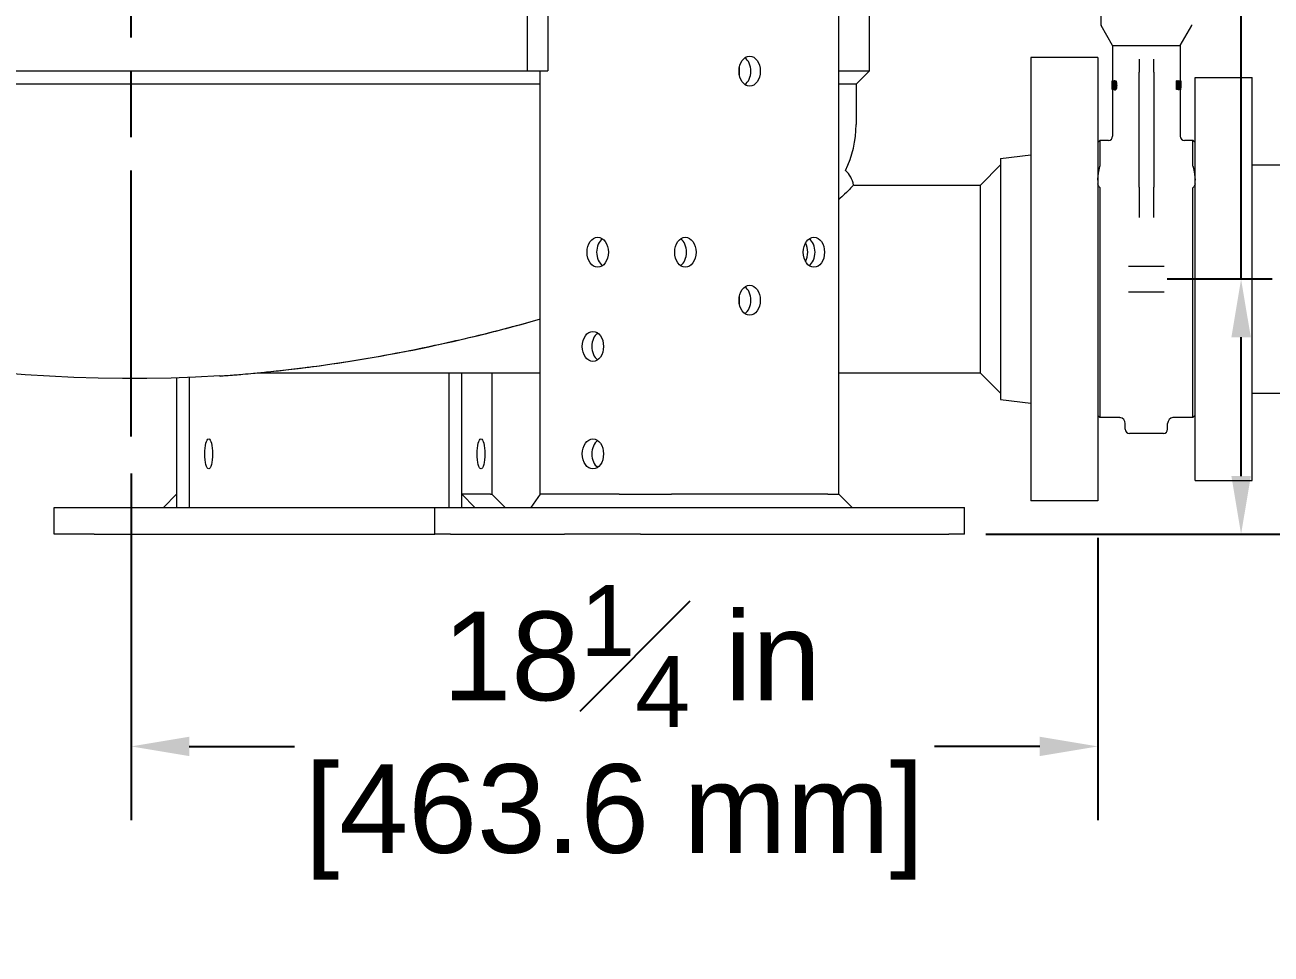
# Model space of a CAD drawing. Header units: inches. Extents: x 14 to 368, y 5 to 236.
# Drawn here: x 278.93 to 302.13, y 29.63 to 46.92 of the extents above; entities that cross this region are included whole.
import ezdxf

# ---------------------------------------------------------------- set-up
doc = ezdxf.new("R2010")
doc.units = ezdxf.units.IN
doc.header["$LTSCALE"] = 11
doc.header["$MEASUREMENT"] = 0
doc.linetypes.add('CHAIN', pattern=[0.7087, 0.4724, -0.0591, 0.1181, -0.0591])
doc.layers.add('Centerline', color=5, linetype='CHAIN', lineweight=25, true_color=0x0000ff)
doc.layers.add('Dimension (ANSI)', color=7, linetype='Continuous', lineweight=25)
doc.layers.add('Visible (ANSI)', color=7, linetype='Continuous', lineweight=50)
doc.styles.add('MEMCOR Medium', font='arial.ttf')
doc.dimstyles.new('Default (ANSI)', dxfattribs={"dimscale": 11, "dimtxt": 0.15, "dimasz": 0.098425, "dimexe": 0.125, "dimexo": 0.0625, "dimgap": 0.031496, "dimtad": 0, "dimtih": 1, "dimtoh": 1, "dimdec": 4, "dimrnd": 1e-08, "dimzin": 3, "dimdsep": 46, "dimlunit": 5, "dimtxsty": 'MEMCOR Medium', "dimcen": 0.09, "dimdle": 0.393701, "dimclrd": 256, "dimclre": 256, "dimclrt": 256, "dimadec": 0, "dimazin": 1, "dimtfac": 0.8, "dimtofl": 0, "dimtmove": 0, "dimatfit": 3, "dimfxl": 1, "dimfrac": 1, "dimtolj": 1, "dimtzin": 4, "dimlwd": -1, "dimlwe": -1, "dimarcsym": 0})

# ---------------------------------------------------------------- blocks, each defined once
blk = doc.blocks.new('*D27')
at = {"layer": 'Defpoints', "color": 0, "transparency": 16777216}
for p in [(228.546, 122.075), (280.408, 122.075), (262.977, 37.444)]:
    blk.add_point(p, dxfattribs=at)
at = {"layer": 'Dimension (ANSI)', "transparency": 16777216}
for p, q in [((279.72, 122.075), (227.171, 122.075)), ((228.546, 120.992), (228.546, 85.395)), ((228.546, 38.526), (228.546, 74.124)), ((262.289, 37.444), (227.171, 37.444))]:
    blk.add_line(p, q, dxfattribs=at)
for points in [[(228.366, 120.992), (228.727, 120.992), (228.546, 122.075)], [(228.366, 38.526), (228.727, 38.526), (228.546, 37.444)]]:
    blk.add_solid(points, dxfattribs=at)
at = {"layer": 'Dimension (ANSI)', "transparency": 16777216, "char_height": 1.65, "attachment_point": 5, "style": 'MEMCOR Medium'}
for s, insert in [('\\A1; \\fArial|b0|i0;84{\\H0.8x;\\S5#8;} in', (228.546, 81.456)), ('\\A1;[2149.6 mm]{\\P\\fArial|b0|i0;SHIPPING HEIGHT\\P\\fArial|b0|i0;REF.}', (228.546, 75.82))]:
    blk.add_mtext(s, dxfattribs=dict(at, insert=insert))
blk = doc.blocks.new('*D30')
at = {"layer": 'Defpoints', "color": 0, "transparency": 16777216}
for p in [(280.908, 39.265), (298.908, 38.069), (298.908, 33.496)]:
    blk.add_point(p, dxfattribs=at)
at = {"layer": 'Dimension (ANSI)', "transparency": 16777216}
for p, q in [((280.908, 38.578), (280.908, 32.121)), ((298.908, 37.381), (298.908, 32.121)), ((281.99, 33.496), (283.949, 33.496)), ((297.825, 33.496), (295.866, 33.496))]:
    blk.add_line(p, q, dxfattribs=at)
for points in [[(281.99, 33.677), (281.99, 33.316), (280.908, 33.496)], [(297.825, 33.677), (297.825, 33.316), (298.908, 33.496)]]:
    blk.add_solid(points, dxfattribs=at)
at = {"layer": 'Dimension (ANSI)', "transparency": 16777216, "char_height": 1.65, "attachment_point": 5, "style": 'MEMCOR Medium'}
for s, insert in [('\\A1; 18{\\H0.8x;\\S1#4;} in', (289.908, 35.18)), ('\\A1;[463.6 mm]', (289.908, 32.092))]:
    blk.add_mtext(s, dxfattribs=dict(at, insert=insert))
blk = doc.blocks.new('*D31')
at = {"layer": 'Defpoints', "color": 0, "transparency": 16777216}
for p in [(301.575, 42.194), (302.844, 42.194), (296.133, 37.444)]:
    blk.add_point(p, dxfattribs=at)
at = {"layer": 'Dimension (ANSI)', "transparency": 16777216}
for p, q in [((301.575, 42.194), (301.575, 47.789)), ((301.575, 47.789), (302.658, 47.789)), ((302.156, 42.194), (300.2, 42.194)), ((301.575, 38.526), (301.575, 41.111)), ((296.821, 37.444), (302.95, 37.444))]:
    blk.add_line(p, q, dxfattribs=at)
for points in [[(301.395, 41.111), (301.756, 41.111), (301.575, 42.194)], [(301.395, 38.526), (301.756, 38.526), (301.575, 37.444)]]:
    blk.add_solid(points, dxfattribs=at)
at = {"layer": 'Dimension (ANSI)', "transparency": 16777216, "char_height": 1.65, "attachment_point": 5, "style": 'MEMCOR Medium'}
for s, insert in [('\\A1; 4{\\H0.8x;\\S3#4;} in', (308.616, 49.47)), ('\\A1;[120.7 mm]', (308.616, 46.385))]:
    blk.add_mtext(s, dxfattribs=dict(at, insert=insert))

msp = doc.modelspace()

# ---------------------------------------------------------------- linework, layer by layer
at = {"layer": 'Centerline', "ltscale": 0.952448}
msp.add_line((280.907556, 39.265185), (280.907556, 123.343661), dxfattribs=at)
at = {"layer": 'Visible (ANSI)', "linetype": 'Continuous', "lineweight": 18}
for p, q in [((288.279671, 59.09376), (288.279671, 46.06876)), ((288.666252, 59.09376), (288.666252, 46.06876)), ((294.657811, 46.06876), (294.657811, 52.771692)), ((294.083038, 38.19376), (294.083038, 52.385887)), ((298.966599, 47.130374), (298.966599, 46.923444)), ((299.183134, 46.543119), (298.969236, 46.913601)), ((300.442977, 46.543119), (300.656875, 46.913601)), ((299.183134, 46.543119), (300.442977, 46.543119)), ((299.183134, 46.543119), (299.183134, 45.884624)), ((300.442977, 46.543119), (300.442977, 45.881042)), ((297.657556, 46.31876), (297.657556, 38.06876)), ((298.907556, 46.31876), (297.657556, 46.31876)), ((298.907556, 46.31876), (298.907556, 38.06876)), ((299.67526, 46.289244), (299.67526, 46.041865)), ((299.950851, 46.041865), (299.950851, 46.289244)), ((271.184658, 46.06876), (288.279671, 46.06876)), ((288.279671, 46.06876), (288.666252, 46.06876)), ((288.523857, 38.19376), (288.523857, 46.06876)), ((292.226357, 46.06876), (292.236168, 46.06876)), ((292.236168, 45.975519), (292.236168, 46.150001)), ((294.083038, 46.06876), (294.657811, 46.06876)), ((294.407556, 45.81876), (294.657556, 46.06876)), ((299.67526, 45.128159), (299.67526, 46.041865)), ((299.950851, 46.041865), (299.950851, 45.128159)), ((300.718556, 38.44376), (300.718556, 45.94376)), ((300.718556, 45.94376), (301.781056, 45.94376)), ((301.781056, 38.44376), (301.781056, 45.94376)), ((288.523857, 45.81876), (271.361615, 45.81876)), ((294.407556, 45.81876), (294.083038, 45.81876)), ((294.407556, 45.81876), (294.407556, 45.069393)), ((299.171644, 45.719625), (299.171644, 45.881042)), ((299.171644, 45.881042), (299.179963, 45.881042)), ((299.171644, 45.719625), (299.179785, 45.719625)), ((299.179275, 45.806481), (299.179275, 45.805827)), ((299.183134, 45.716036), (299.183134, 44.85124)), ((299.183806, 45.884705), (299.195856, 45.884705)), ((299.183806, 45.715962), (299.195856, 45.715962)), ((299.189075, 45.804912), (299.189075, 45.805566)), ((299.189075, 45.805566), (299.201228, 45.805566)), ((299.189075, 45.804912), (299.201228, 45.804912)), ((299.201228, 45.805566), (299.201228, 45.804912)), ((299.220852, 45.884312), (299.233672, 45.884312)), ((299.220852, 45.716224), (299.233672, 45.716224)), ((300.374129, 45.719625), (300.374129, 45.881042)), ((300.387358, 45.881042), (300.374129, 45.881042)), ((300.387358, 45.719625), (300.374129, 45.719625)), ((300.387358, 45.881042), (300.40426, 45.881042)), ((300.387358, 45.881042), (300.387358, 45.719625)), ((300.404426, 45.719625), (300.387358, 45.719625)), ((300.397563, 45.7382), (300.397563, 45.862467)), ((300.404701, 45.862467), (300.397563, 45.862467)), ((300.397563, 45.7382), (300.404701, 45.7382)), ((300.421519, 45.748926), (300.409049, 45.748926)), ((300.428167, 45.861279), (300.428167, 45.881042)), ((300.440257, 45.881042), (300.428167, 45.881042)), ((300.428167, 45.719625), (300.428167, 45.739852)), ((300.440257, 45.719625), (300.428167, 45.719625)), ((300.440257, 45.881042), (300.440257, 45.719625)), ((300.440257, 45.881042), (300.446088, 45.881042)), ((300.444258, 45.719625), (300.440257, 45.719625)), ((300.442977, 45.719625), (300.442977, 44.85124)), ((300.444258, 45.719625), (300.444258, 45.858805)), ((300.453253, 45.719625), (300.444258, 45.719625)), ((300.453521, 45.881042), (300.446088, 45.881042)), ((300.454467, 45.719625), (300.453253, 45.719625)), ((300.453521, 45.881042), (300.454467, 45.881042)), ((300.453521, 45.881042), (300.453521, 45.753243)), ((300.454467, 45.719625), (300.454467, 45.881042)), ((299.67526, 43.901866), (299.67526, 45.128159)), ((299.950851, 45.128159), (299.950851, 43.901866)), ((298.907556, 44.73313), (298.946926, 44.7725)), ((298.946926, 44.7725), (298.946926, 44.2985)), ((299.104394, 44.7725), (298.946926, 44.7725)), ((300.679186, 44.7725), (300.521717, 44.7725)), ((300.679186, 44.2985), (300.679186, 44.7725)), ((300.718556, 44.73313), (300.679186, 44.7725)), ((296.722556, 43.94376), (297.097556, 44.31876)), ((297.097556, 44.435001), (297.657556, 44.50376)), ((297.097556, 44.435001), (297.097556, 39.952519)), ((301.781056, 44.31876), (302.843556, 44.31876)), ((294.357809, 43.94376), (296.722556, 43.94376)), ((296.722556, 40.44376), (296.722556, 43.94376)), ((298.946926, 43.891973), (298.946926, 39.61502)), ((299.67526, 43.901866), (299.67526, 43.694152)), ((299.950851, 43.694152), (299.950851, 43.901866)), ((300.679186, 39.61502), (300.679186, 43.891973)), ((299.67526, 43.694152), (299.67526, 43.33757)), ((299.950851, 43.33757), (299.950851, 43.694152)), ((300.144878, 42.42996), (299.481233, 42.42996)), ((292.236168, 41.712519), (292.236168, 41.887001)), ((299.481233, 41.95756), (300.144878, 41.95756)), ((282.55849, 40.398706), (282.55849, 40.38376)), ((288.523857, 40.44376), (283.27663, 40.44376)), ((286.821882, 40.44376), (286.821882, 37.94376)), ((287.063364, 37.94376), (287.063364, 40.44376)), ((287.624199, 40.44376), (287.624199, 38.19376)), ((296.722556, 40.44376), (294.083038, 40.44376)), ((296.722556, 40.44376), (297.097556, 40.06876)), ((281.750772, 40.36178), (281.750772, 37.94376)), ((281.992253, 37.94376), (281.992253, 40.370309)), ((297.097556, 39.952519), (297.657556, 39.88376)), ((301.781056, 40.06876), (302.843556, 40.06876)), ((298.907556, 39.65439), (298.946926, 39.61502)), ((299.319135, 39.61502), (298.946926, 39.61502)), ((299.419356, 39.398484), (299.419356, 39.505239)), ((300.206756, 39.398484), (300.206756, 39.505239)), ((300.679186, 39.61502), (300.306976, 39.61502)), ((300.718556, 39.65439), (300.679186, 39.61502)), ((300.128015, 39.319744), (299.498096, 39.319744)), ((300.718556, 38.44376), (301.781056, 38.44376)), ((281.750772, 38.19376), (281.50929, 37.94376)), ((281.750772, 38.19376), (281.750772, 37.94376)), ((287.063364, 38.19376), (287.304845, 37.94376)), ((287.063364, 37.94376), (287.063364, 38.19376)), ((287.600688, 38.19376), (287.063364, 38.19376)), ((287.600688, 38.19376), (287.624199, 38.19376)), ((287.624199, 38.19376), (287.874199, 37.94376)), ((288.523857, 38.19376), (288.34708, 37.94376)), ((289.991855, 38.19376), (288.523857, 38.19376)), ((289.991855, 38.19376), (290.967662, 38.19376)), ((293.880942, 38.19376), (290.967662, 38.19376)), ((293.880942, 38.19376), (294.083038, 38.19376)), ((294.083038, 38.19376), (294.333038, 37.94376)), ((298.907556, 38.06876), (297.657556, 38.06876)), ((279.475805, 37.94376), (280.216986, 37.94376)), ((279.475805, 37.44376), (279.475805, 37.94376)), ((280.216986, 37.94376), (286.562943, 37.94376)), ((286.562943, 37.94376), (286.855836, 37.94376)), ((286.562943, 37.44376), (286.562943, 37.94376)), ((286.855836, 37.94376), (288.977156, 37.94376)), ((288.977156, 37.94376), (290.39137, 37.94376)), ((290.39137, 37.94376), (296.133077, 37.94376)), ((296.133077, 37.94376), (296.42597, 37.94376)), ((296.42597, 37.44376), (296.42597, 37.94376)), ((280.216986, 37.44376), (279.475805, 37.44376)), ((280.216986, 37.44376), (286.562943, 37.44376)), ((286.855836, 37.44376), (286.562943, 37.44376)), ((286.855836, 37.44376), (288.977156, 37.44376)), ((290.39137, 37.44376), (288.977156, 37.44376)), ((290.39137, 37.44376), (296.133077, 37.44376)), ((296.42597, 37.44376), (296.133077, 37.44376))]:
    msp.add_line(p, q, dxfattribs=at)
for centre, radius, start, end in [((298.986284, 46.923444), 0.019685, 180, 210), ((300.639827, 46.923444), 0.019685, 330, 0), ((292.477556, 45.069393), 1.93, 333.7487079, 0), ((299.104394, 44.85124), 0.07874, 270, 0), ((300.521717, 44.85124), 0.07874, 180, 270), ((293.884788, 43.861056), 0.480196, 9.9175088, 47.6137449), ((280.907556, 67.65876), 27.31, 243.1173771, 273.465736), ((299.309119, 39.505239), 0.110236, 0, 84.7872163), ((300.316992, 39.505239), 0.110236, 95.2127837, 180), ((299.498096, 39.398484), 0.07874, 180, 270), ((300.128015, 39.398484), 0.07874, 270, 0)]:
    msp.add_arc(centre, radius, start, end, dxfattribs=at)
for centre, major_axis, ratio in [((292.424302, 46.06276), (0, -0.28), 0.707106781), ((289.595875, 42.69376), (0, 0.28), 0.707106781), ((291.227877, 42.69376), (0, -0.28), 0.707106781), ((293.620727, 42.69376), (0, -0.28), 0.707106781), ((292.424302, 41.79976), (0, -0.28), 0.707106781), ((289.506028, 40.93976), (0, -0.28), 0.707106781), ((282.351753, 38.93976), (0, -0.28), 0.258819045), ((287.422863, 38.93976), (0, -0.28), 0.258819045), ((289.506028, 38.93976), (0, -0.28), 0.707106781)]:
    msp.add_ellipse(centre, major_axis=major_axis, ratio=ratio, dxfattribs=at)
for centre, major_axis, ratio, start_param, end_param in [((292.247525, 46.06276), (0, 0.28), 0.707106781, 3.604362771, 5.820415189), ((299.813056, 45.633187), (0, -1.250555), 0.513157895, 1.639970843, 1.752203535), ((299.813056, 45.674019), (0, -1.261514), 0.508700102, 1.633638122, 1.735648977), ((289.772651, 42.69376), (0, -0.28), 0.707106781, 3.604362771, 5.820415189), ((291.0511, 42.69376), (0, 0.28), 0.707106781, 3.604362771, 5.820415189), ((293.44395, 42.69376), (0, 0.28), 0.707106781, 3.604362771, 5.820415189), ((293.308185, 42.69376), (0, -0.28), 0.707106781, 0.909644844, 2.23194781), ((292.247525, 41.79976), (0, 0.28), 0.707106781, 3.604362771, 5.820415189), ((289.682805, 40.93976), (0, -0.28), 0.707106781, 3.604362771, 5.820415189), ((289.682805, 38.93976), (0, -0.28), 0.707106781, 3.604362771, 5.820415189)]:
    msp.add_ellipse(centre, major_axis=major_axis, ratio=ratio, start_param=start_param, end_param=end_param, dxfattribs=at)
for points, knots in [([(299.179275, 45.805827), (299.178471, 45.803348), (299.177786, 45.800224), (299.17662, 45.791931), (299.176277, 45.787448), (299.175738, 45.778314), (299.175578, 45.772761), (299.175534, 45.766028), (299.175532, 45.765129), (299.175532, 45.76423)], [-0.1141172622, -0.1141172622, -0.1141172622, -0.1141172622, -0.0842587002, -0.0842587002, -0.0513865415, -0.0513865415, -0.006850061, -0.006850061, 0, 0, 0, 0]), ([(299.175532, 45.76423), (299.175532, 45.757777), (299.175653, 45.751515), (299.176116, 45.741694), (299.176426, 45.7364), (299.177154, 45.730738), (299.177216, 45.730278), (299.17728, 45.729828)], [-0.1461756308, -0.1461756308, -0.1461756308, -0.1461756308, -0.0598500583, -0.0598500583, -0.0049709643, -0.0049709643, 0, 0, 0, 0]), ([(299.183806, 45.884705), (299.182481, 45.884705), (299.181269, 45.883815), (299.178983, 45.879019), (299.178251, 45.875323), (299.177227, 45.86883), (299.176815, 45.864964), (299.176221, 45.855921), (299.176064, 45.851033), (299.176001, 45.844668), (299.175995, 45.84343), (299.175995, 45.842192)], [-0.1536293437, -0.1536293437, -0.1536293437, -0.1536293437, -0.1228049665, -0.1228049665, -0.0869939826, -0.0869939826, -0.0486652906, -0.0486652906, -0.0094351985, -0.0094351985, 0, 0, 0, 0]), ([(299.175995, 45.842192), (299.175995, 45.838242), (299.176049, 45.834277), (299.176354, 45.825884), (299.176604, 45.822838), (299.177293, 45.815692), (299.178044, 45.811389), (299.179022, 45.807432), (299.179147, 45.80695), (299.179275, 45.806481)], [-0.08932101617, -0.08932101617, -0.08932101617, -0.08932101617, -0.07483779907, -0.07483779907, -0.05722986239, -0.05722986239, -0.00716309332, -0.00716309332, 0, 0, 0, 0]), ([(299.17728, 45.729828), (299.177908, 45.725427), (299.178693, 45.722207), (299.180398, 45.718161), (299.181518, 45.716287), (299.183481, 45.715975), (299.183643, 45.715962), (299.183806, 45.715962)], [-0.1691626252, -0.1691626252, -0.1691626252, -0.1691626252, -0.0777692258, -0.0777692258, -0.0063317527, -0.0063317527, 0, 0, 0, 0]), ([(299.178426, 45.7658), (299.178426, 45.769996), (299.178502, 45.774151), (299.178793, 45.780685), (299.179006, 45.784601), (299.179972, 45.793501), (299.180637, 45.797274), (299.181469, 45.800333)], [-0.145313892, -0.145313892, -0.145313892, -0.145313892, -0.0821291141, -0.0821291141, -0.0427189987, -0.0427189987, 0, 0, 0, 0]), ([(299.183858, 45.732052), (299.183021, 45.732052), (299.182246, 45.732752), (299.180901, 45.735924), (299.180366, 45.738155), (299.179494, 45.743572), (299.179099, 45.746962), (299.178538, 45.755947), (299.178426, 45.76084), (299.178426, 45.7658)], [-0.1550472175, -0.1550472175, -0.1550472175, -0.1550472175, -0.1129977614, -0.1129977614, -0.0739776979, -0.0739776979, -0.0377925087, -0.0377925087, 0, 0, 0, 0]), ([(299.179007, 45.844677), (299.179007, 45.848023), (299.179086, 45.851335), (299.179457, 45.856969), (299.1797, 45.859204), (299.180289, 45.862736), (299.180728, 45.864904), (299.18214, 45.868123), (299.182936, 45.868746), (299.18378, 45.868746)], [-0.1536802807, -0.1536802807, -0.1536802807, -0.1536802807, -0.1054045023, -0.1054045023, -0.0655494309, -0.0655494309, -0.0327672109, -0.0327672109, 0, 0, 0, 0]), ([(299.181611, 45.821132), (299.180996, 45.823088), (299.180429, 45.825472), (299.179574, 45.831079), (299.179384, 45.833443), (299.179082, 45.838173), (299.179007, 45.841412), (299.179007, 45.844677)], [-0.05396570063, -0.05396570063, -0.05396570063, -0.05396570063, -0.03889905243, -0.03889905243, -0.02488516173, -0.02488516173, 0, 0, 0, 0]), ([(299.181469, 45.800333), (299.182301, 45.798454), (299.183184, 45.796594), (299.184761, 45.793535), (299.185545, 45.791946), (299.186191, 45.790261)], [-0.06500045447, -0.06500045447, -0.06500045447, -0.06500045447, -0.02633218557, -0.02633218557, 0, 0, 0, 0]), ([(299.186163, 45.81106), (299.184956, 45.812855), (299.183932, 45.815193), (299.182684, 45.818107), (299.18203, 45.819838), (299.181611, 45.821132)], [-0.02960767944, -0.02960767944, -0.02960767944, -0.02960767944, -0.02043190857, -0.02043190857, 0, 0, 0, 0]), ([(299.18378, 45.868746), (299.184249, 45.868746), (299.184736, 45.868567), (299.185665, 45.867751), (299.186107, 45.86716), (299.187364, 45.864693), (299.187924, 45.862568), (299.188776, 45.858727), (299.189176, 45.85621), (299.189766, 45.850174), (299.189902, 45.846811), (299.189902, 45.843369)], [-0.08601593887, -0.08601593887, -0.08601593887, -0.08601593887, -0.07603679982, -0.07603679982, -0.06702545778, -0.06702545778, -0.04976913906, -0.04976913906, -0.02622692313, -0.02622692313, 0, 0, 0, 0]), ([(299.1955, 45.843631), (299.1955, 45.848402), (299.195302, 45.853082), (299.194415, 45.861894), (299.193769, 45.86576), (299.192244, 45.872267), (299.191101, 45.876293), (299.187881, 45.882668), (299.186233, 45.884172), (299.184401, 45.884666), (299.184101, 45.884705), (299.183806, 45.884705)], [-0.2557186719, -0.2557186719, -0.2557186719, -0.2557186719, -0.1900111788, -0.1900111788, -0.1261001293, -0.1261001293, -0.0688411736, -0.0688411736, -0.0114470062, -0.0114470062, 0, 0, 0, 0]), ([(299.183806, 45.715962), (299.185228, 45.715962), (299.186753, 45.717008), (299.189797, 45.721865), (299.191217, 45.725402), (299.193636, 45.733989), (299.194608, 45.738491), (299.196064, 45.748971), (299.196487, 45.754613), (299.196646, 45.761898), (299.19666, 45.76326), (299.19666, 45.764623)], [-0.2086678201, -0.2086678201, -0.2086678201, -0.2086678201, -0.1532123958, -0.1532123958, -0.1001488757, -0.1001488757, -0.0556820802, -0.0556820802, -0.0103864373, -0.0103864373, 0, 0, 0, 0]), ([(299.190649, 45.76253), (299.190649, 45.757939), (299.190483, 45.753348), (299.189735, 45.745834), (299.189274, 45.742949), (299.188209, 45.738389), (299.187537, 45.736115), (299.185717, 45.732727), (299.184764, 45.732052), (299.183858, 45.732052)], [-0.1623138896, -0.1623138896, -0.1623138896, -0.1623138896, -0.1095607897, -0.1095607897, -0.0688713883, -0.0688713883, -0.0350849376, -0.0350849376, 0, 0, 0, 0]), ([(299.189902, 45.843369), (299.189902, 45.837903), (299.189708, 45.832475), (299.189054, 45.825417), (299.188871, 45.823933), (299.188009, 45.818072), (299.187069, 45.814225), (299.186163, 45.81106)], [-0.08510953475, -0.08510953475, -0.08510953475, -0.08510953475, -0.05284300658, -0.05284300658, -0.04033058541, -0.04033058541, 0, 0, 0, 0]), ([(299.186191, 45.790261), (299.187259, 45.787623), (299.188404, 45.784432), (299.189562, 45.779198), (299.189932, 45.777119), (299.190537, 45.770382), (299.190649, 45.766379), (299.190649, 45.76253)], [-0.1111461783, -0.1111461783, -0.1111461783, -0.1111461783, -0.05471455, -0.05471455, -0.0293267903, -0.0293267903, 0, 0, 0, 0]), ([(299.189075, 45.805566), (299.190219, 45.807973), (299.191318, 45.811049), (299.19327, 45.818937), (299.193999, 45.823362), (299.195059, 45.832055), (299.195402, 45.836645), (299.195494, 45.842176), (299.1955, 45.842903), (299.1955, 45.843631)], [-0.1138527167, -0.1138527167, -0.1138527167, -0.1138527167, -0.0784029665, -0.0784029665, -0.0422240426, -0.0422240426, -0.0055480575, -0.0055480575, 0, 0, 0, 0]), ([(299.19666, 45.764623), (299.19666, 45.769716), (299.196474, 45.774836), (299.195519, 45.784538), (299.194842, 45.788084), (299.192861, 45.796292), (299.191285, 45.800374), (299.189528, 45.804023), (299.189301, 45.804476), (299.189075, 45.804912)], [-0.1221093788, -0.1221093788, -0.1221093788, -0.1221093788, -0.0927688771, -0.0927688771, -0.0627627862, -0.0627627862, -0.0080944626, -0.0080944626, 0, 0, 0, 0]), ([(299.195856, 45.884705), (299.197506, 45.884705), (299.199337, 45.883537), (299.202771, 45.877602), (299.203986, 45.873882), (299.205317, 45.868795), (299.205757, 45.866792), (299.206141, 45.864635)], [0, 0, 0, 0, 0.0629029327, 0.0629029327, 0.1191468834, 0.1191468834, 0.1515225507, 0.1515225507, 0.1515225507, 0.1515225507]), ([(299.206213, 45.735865), (299.206017, 45.734967), (299.205813, 45.734092), (299.204756, 45.729826), (299.203408, 45.725188), (299.200668, 45.719669), (299.199709, 45.718277), (299.197755, 45.716389), (299.196782, 45.715962), (299.195856, 45.715962)], [0.07978223139, 0.07978223139, 0.07978223139, 0.07978223139, 0.08868168646, 0.08868168646, 0.12431630364, 0.12431630364, 0.14326840048, 0.14326840048, 0.16323731991, 0.16323731991, 0.16323731991, 0.16323731991]), ([(299.220852, 45.884312), (299.219101, 45.884312), (299.217385, 45.88393), (299.214293, 45.88216), (299.212911, 45.880882), (299.209883, 45.876558), (299.208428, 45.873176), (299.205905, 45.864324), (299.204782, 45.858351), (299.20256, 45.838007), (299.202025, 45.823363), (299.201855, 45.805852), (299.201842, 45.803024), (299.201842, 45.800203)], [-0.3801318768, -0.3801318768, -0.3801318768, -0.3801318768, -0.3249989359, -0.3249989359, -0.275383658, -0.275383658, -0.2074117229, -0.2074117229, -0.1335000116, -0.1335000116, -0.0214961858, -0.0214961858, 0, 0, 0, 0]), ([(299.201842, 45.800203), (299.201842, 45.775744), (299.202806, 45.758974), (299.205355, 45.739113), (299.2065, 45.734288), (299.208562, 45.727137), (299.210012, 45.72381), (299.213862, 45.718381), (299.216249, 45.716908), (299.219464, 45.716285), (299.220155, 45.716224), (299.220852, 45.716224)], [-0.1832676524, -0.1832676524, -0.1832676524, -0.1832676524, -0.1373645053, -0.1373645053, -0.1073671325, -0.1073671325, -0.0650734625, -0.0650734625, -0.0137924102, -0.0137924102, 0, 0, 0, 0]), ([(299.209314, 45.800203), (299.209314, 45.816492), (299.209647, 45.826364), (299.210052, 45.836674), (299.210504, 45.843507), (299.21137, 45.849387)], [-0.07933379537, -0.07933379537, -0.07933379537, -0.07933379537, -0.04865188727, -0.04865188727, 0, 0, 0, 0]), ([(299.211321, 45.751542), (299.210118, 45.760032), (299.209811, 45.76823), (299.209392, 45.780812), (299.209314, 45.791217), (299.209314, 45.800203)], [-0.09578138683, -0.09578138683, -0.09578138683, -0.09578138683, -0.06847105994, -0.06847105994, 0, 0, 0, 0]), ([(299.220852, 45.734145), (299.219987, 45.734145), (299.219124, 45.734309), (299.217556, 45.735068), (299.21684, 45.735615), (299.215636, 45.737035), (299.214587, 45.738457), (299.21254, 45.74441), (299.211835, 45.747848), (299.211321, 45.751542)], [-0.1510187343, -0.1510187343, -0.1510187343, -0.1510187343, -0.1044144169, -0.1044144169, -0.0629812483, -0.0629812483, -0.0303158697, -0.0303158697, 0, 0, 0, 0]), ([(299.21137, 45.849387), (299.21193, 45.853164), (299.212688, 45.856713), (299.214727, 45.862251), (299.215721, 45.863639), (299.217825, 45.865874), (299.219333, 45.866392), (299.220852, 45.866392)], [-0.06448828653, -0.06448828653, -0.06448828653, -0.06448828653, -0.04668227227, -0.04668227227, -0.03004407262, -0.03004407262, 0, 0, 0, 0]), ([(299.245106, 45.800333), (299.245106, 45.818292), (299.244192, 45.836721), (299.240486, 45.856934), (299.23911, 45.86292), (299.235339, 45.872767), (299.233359, 45.876313), (299.228496, 45.882032), (299.225703, 45.883603), (299.222253, 45.88425), (299.221549, 45.884312), (299.220852, 45.884312)], [-0.3239172211, -0.3239172211, -0.3239172211, -0.3239172211, -0.1664783001, -0.1664783001, -0.1119193821, -0.1119193821, -0.0670755868, -0.0670755868, -0.0137771835, -0.0137771835, 0, 0, 0, 0]), ([(299.220852, 45.866392), (299.222386, 45.866392), (299.223984, 45.865864), (299.226171, 45.863715), (299.227331, 45.862352), (299.229734, 45.85668), (299.230628, 45.853293), (299.231301, 45.849648)], [-0.1293905148, -0.1293905148, -0.1293905148, -0.1293905148, -0.0619247598, -0.0619247598, -0.0303163466, -0.0303163466, 0, 0, 0, 0]), ([(299.220852, 45.716224), (299.222614, 45.716224), (299.224427, 45.716617), (299.227894, 45.718399), (299.229533, 45.719693), (299.233366, 45.724124), (299.235377, 45.72767), (299.238832, 45.736573), (299.240576, 45.742659), (299.244064, 45.764275), (299.244849, 45.779046), (299.245088, 45.795104), (299.245106, 45.797722), (299.245106, 45.800333)], [-0.3720378484, -0.3720378484, -0.3720378484, -0.3720378484, -0.3166492764, -0.3166492764, -0.2660673202, -0.2660673202, -0.1941018447, -0.1941018447, -0.1224254228, -0.1224254228, -0.0199025891, -0.0199025891, 0, 0, 0, 0]), ([(299.231362, 45.75115), (299.230702, 45.747464), (299.229816, 45.744025), (299.227477, 45.738462), (299.22633, 45.737004), (299.223986, 45.734693), (299.222393, 45.734145), (299.220852, 45.734145)], [-0.06540678645, -0.06540678645, -0.06540678645, -0.06540678645, -0.0477804659, -0.0477804659, -0.03047547375, -0.03047547375, 0, 0, 0, 0]), ([(299.223983, 45.849387), (299.223107, 45.843557), (299.222645, 45.836793), (299.222166, 45.825011), (299.221883, 45.815155), (299.221883, 45.800203)], [0, 0, 0, 0, 0.04825198328, 0.04825198328, 0.09067421352, 0.09067421352, 0.09067421352, 0.09067421352]), ([(299.221883, 45.800203), (299.221883, 45.791225), (299.221963, 45.780835), (299.222391, 45.768236), (299.222704, 45.760034), (299.223934, 45.751542)], [0, 0, 0, 0, 0.0684075571, 0.0684075571, 0.09591455193, 0.09591455193, 0.09591455193, 0.09591455193]), ([(299.223934, 45.751542), (299.224461, 45.747826), (299.225186, 45.744373), (299.226608, 45.740347), (299.227013, 45.739427), (299.22739, 45.738694)], [0, 0, 0, 0, 0.0305041282, 0.0305041282, 0.04275087085, 0.04275087085, 0.04275087085, 0.04275087085]), ([(299.227395, 45.861827), (299.227034, 45.861129), (299.226658, 45.860279), (299.22527, 45.856438), (299.224533, 45.853017), (299.223983, 45.849387)], [0.04125385006, 0.04125385006, 0.04125385006, 0.04125385006, 0.04708852161, 0.04708852161, 0.06283535863, 0.06283535863, 0.06283535863, 0.06283535863]), ([(299.231301, 45.849648), (299.231809, 45.846903), (299.23221, 45.844005), (299.233043, 45.836425), (299.233434, 45.830931), (299.233841, 45.819657), (299.233929, 45.816022), (299.234018, 45.810468), (299.234041, 45.8085), (299.234064, 45.805514), (299.234069, 45.80449), (299.234075, 45.802941), (299.234076, 45.802416), (299.234078, 45.801372), (299.234079, 45.800853), (299.234079, 45.800333)], [-0.1533542846, -0.1533542846, -0.1533542846, -0.1533542846, -0.1169112081, -0.1169112081, -0.0581132548, -0.0581132548, -0.0307155776, -0.0307155776, -0.0157584577, -0.0157584577, -0.0079577277, -0.0079577277, -0.0039556054, -0.0039556054, 0, 0, 0, 0]), ([(299.234079, 45.800333), (299.234079, 45.784614), (299.233667, 45.775252), (299.233047, 45.763929), (299.23244, 45.757028), (299.231362, 45.75115)], [-0.08724198586, -0.08724198586, -0.08724198586, -0.08724198586, -0.04883190184, -0.04883190184, 0, 0, 0, 0]), ([(299.233672, 45.884312), (299.236647, 45.884312), (299.239758, 45.883231), (299.245079, 45.878239), (299.247221, 45.875108), (299.250492, 45.867945), (299.252363, 45.863026), (299.255807, 45.846901), (299.256882, 45.837902), (299.258227, 45.819686), (299.258486, 45.809855), (299.258486, 45.800333)], [0, 0, 0, 0, 0.0577617192, 0.0577617192, 0.102817043, 0.102817043, 0.1359534885, 0.1359534885, 0.1693212392, 0.1693212392, 0.2050002, 0.2050002, 0.2050002, 0.2050002]), ([(299.258486, 45.800333), (299.258486, 45.786112), (299.25793, 45.770452), (299.254555, 45.745295), (299.252602, 45.73849), (299.249436, 45.729589), (299.247493, 45.725778), (299.243468, 45.720505), (299.241565, 45.718851), (299.237628, 45.716683), (299.235619, 45.716224), (299.233672, 45.716224)], [0, 0, 0, 0, 0.108371526, 0.108371526, 0.1988408987, 0.1988408987, 0.2968555507, 0.2968555507, 0.3766860891, 0.3766860891, 0.4592203479, 0.4592203479, 0.4592203479, 0.4592203479]), ([(300.397563, 45.738801), (300.397923, 45.738885), (300.398279, 45.738979), (300.40184, 45.740034), (300.403576, 45.741507), (300.406043, 45.743761), (300.407621, 45.745998), (300.409049, 45.748926)], [0.037464592, 0.037464592, 0.037464592, 0.037464592, 0.0448089242, 0.0448089242, 0.1115453099, 0.1115453099, 0.2719365417, 0.2719365417, 0.2719365417, 0.2719365417]), ([(300.408374, 45.852788), (300.406688, 45.855668), (300.404853, 45.85786), (300.401767, 45.860209), (300.400174, 45.861217), (300.397582, 45.861851)], [0, 0, 0, 0, 0.04501807642, 0.04501807642, 0.06928832751, 0.06928832751, 0.06928832751, 0.06928832751]), ([(300.425462, 45.868223), (300.423567, 45.8722), (300.421338, 45.874984), (300.417328, 45.87832), (300.414092, 45.880719), (300.405462, 45.881032), (300.404863, 45.881042), (300.40426, 45.881042)], [-0.4054870068, -0.4054870068, -0.4054870068, -0.4054870068, -0.1720593768, -0.1720593768, -0.0118159131, -0.0118159131, 0, 0, 0, 0]), ([(300.404426, 45.719625), (300.409275, 45.719625), (300.413073, 45.720292), (300.418037, 45.722703), (300.42114, 45.724716), (300.424867, 45.731569), (300.425126, 45.732065), (300.42538, 45.732575)], [-0.2585337949, -0.2585337949, -0.2585337949, -0.2585337949, -0.1072764287, -0.1072764287, -0.0075589036, -0.0075589036, 0, 0, 0, 0]), ([(300.404701, 45.862467), (300.410167, 45.862467), (300.412924, 45.861056), (300.416719, 45.858667), (300.418889, 45.856221), (300.420858, 45.852788)], [-0.08470992841, -0.08470992841, -0.08470992841, -0.08470992841, -0.05357632567, -0.05357632567, 0, 0, 0, 0]), ([(300.421519, 45.748926), (300.418756, 45.743143), (300.415968, 45.741263), (300.411583, 45.73876), (300.408139, 45.7382), (300.404701, 45.7382)], [-0.09793341711, -0.09793341711, -0.09793341711, -0.09793341711, -0.06763440422, -0.06763440422, 0, 0, 0, 0]), ([(300.41628, 45.800464), (300.41628, 45.810111), (300.415914, 45.819963), (300.414197, 45.834157), (300.413326, 45.838985), (300.411089, 45.847048), (300.409829, 45.850209), (300.408374, 45.852788)], [0, 0, 0, 0, 0.0735114297, 0.0735114297, 0.1167473705, 0.1167473705, 0.1558115949, 0.1558115949, 0.1558115949, 0.1558115949]), ([(300.409049, 45.748926), (300.410709, 45.752197), (300.412076, 45.756243), (300.414538, 45.767404), (300.415185, 45.773741), (300.416089, 45.78554), (300.41628, 45.793123), (300.41628, 45.800464)], [0, 0, 0, 0, 0.0463353953, 0.0463353953, 0.1050802055, 0.1050802055, 0.194042683, 0.194042683, 0.194042683, 0.194042683]), ([(300.420858, 45.852788), (300.422368, 45.850055), (300.42366, 45.846675), (300.425813, 45.838417), (300.426618, 45.833746), (300.428251, 45.81981), (300.428603, 45.810036), (300.428603, 45.800464)], [-0.1557488813, -0.1557488813, -0.1557488813, -0.1557488813, -0.1144118228, -0.1144118228, -0.0729332453, -0.0729332453, 0, 0, 0, 0]), ([(300.428603, 45.800464), (300.428603, 45.793457), (300.428433, 45.786239), (300.427607, 45.774465), (300.426994, 45.768154), (300.424627, 45.756683), (300.423235, 45.752377), (300.421519, 45.748926)], [-0.1853572507, -0.1853572507, -0.1853572507, -0.1853572507, -0.1063770065, -0.1063770065, -0.0488193493, -0.0488193493, 0, 0, 0, 0]), ([(300.42538, 45.732575), (300.427092, 45.736182), (300.428532, 45.740555), (300.431273, 45.752073), (300.432217, 45.758625), (300.434034, 45.773609), (300.434615, 45.784495), (300.434752, 45.797246), (300.434759, 45.798724), (300.434759, 45.800203)], [-0.1693931734, -0.1693931734, -0.1693931734, -0.1693931734, -0.1372876788, -0.1372876788, -0.0972508439, -0.0972508439, -0.0112670134, -0.0112670134, 0, 0, 0, 0]), ([(300.434759, 45.800203), (300.434759, 45.808583), (300.434554, 45.81702), (300.43366, 45.830816), (300.433032, 45.838071), (300.43043, 45.853851), (300.428684, 45.860612), (300.426099, 45.866831), (300.425784, 45.86754), (300.425462, 45.868223)], [-0.2502821813, -0.2502821813, -0.2502821813, -0.2502821813, -0.1512767907, -0.1512767907, -0.0820494976, -0.0820494976, -0.0097228705, -0.0097228705, 0, 0, 0, 0]), ([(300.442977, 45.884624), (300.444041, 45.884361), (300.445023, 45.883435), (300.445985, 45.881417), (300.446068, 45.881232), (300.446149, 45.881043)], [-0.14834407624, -0.14834407624, -0.14834407624, -0.14834407624, -0.12280496648, -0.12280496648, -0.12031228046, -0.12031228046, -0.12031228046, -0.12031228046]), ([(294.357809, 43.94376), (294.357809, 43.94376), (294.340064, 43.923108), (294.30393, 43.884604), (294.277051, 43.855963), (294.240078, 43.817709), (294.192276, 43.772505), (294.160382, 43.742345), (294.124016, 43.709458), (294.083038, 43.67486)], [0, 0, 0, 0, 0.03671225399, 0.03671225399, 0.03671225399, 0.06402086639, 0.06402086639, 0.06402086639, 0.08224130501, 0.08224130501, 0.08224130501, 0.08224130501]), ([(298.945393, 43.895723), (298.940916, 43.899304), (298.936737, 43.903264), (298.919573, 43.922731), (298.910693, 43.942676), (298.907556, 43.966099)], [1.4946483084, 1.4946483084, 1.4946483084, 1.4946483084, 1.5722050193, 1.5722050193, 1.8428130106, 1.8428130106, 1.8428130106, 1.8428130106]), ([(298.945393, 43.895723), (298.945527, 43.895615), (298.945654, 43.895498), (298.946142, 43.894979), (298.946434, 43.894492), (298.946826, 43.893348), (298.946926, 43.89269), (298.946926, 43.891973)], [0.17542329447, 0.17542329447, 0.17542329447, 0.17542329447, 0.17777402468, 0.17777402468, 0.18504069699, 0.18504069699, 0.1923073693, 0.1923073693, 0.1923073693, 0.1923073693]), ([(300.679186, 43.891973), (300.679186, 43.89269), (300.679286, 43.893348), (300.679677, 43.894492), (300.679969, 43.894979), (300.680457, 43.895498), (300.680584, 43.895615), (300.680719, 43.895723)], [0.06442461054, 0.06442461054, 0.06442461054, 0.06442461054, 0.07169128284, 0.07169128284, 0.07895795515, 0.07895795515, 0.08130868536, 0.08130868536, 0.08130868536, 0.08130868536]), ([(300.718556, 43.966099), (300.715418, 43.942676), (300.706539, 43.922731), (300.689374, 43.903264), (300.685196, 43.899304), (300.680719, 43.895723)], [1.9978764398, 1.9978764398, 1.9978764398, 1.9978764398, 2.2684844311, 2.2684844311, 2.3460411421, 2.3460411421, 2.3460411421, 2.3460411421]), ([(288.523856, 41.446154), (288.06796, 41.316194), (287.590011, 41.191196), (287.104764, 41.07747), (286.69061, 40.980405), (286.271154, 40.891466), (285.855807, 40.812752), (285.546849, 40.754199), (285.240155, 40.701268), (284.939769, 40.654243), (284.716326, 40.619264), (284.496374, 40.587542), (284.281717, 40.55903), (284.200906, 40.548296), (284.120846, 40.538015), (284.041647, 40.528182), (283.972714, 40.519623), (283.905304, 40.5115), (283.835549, 40.503358), (283.71559, 40.489356), (283.590062, 40.475506), (283.464243, 40.462507), (283.370652, 40.452838), (283.276892, 40.443634), (283.185346, 40.435098), (283.117249, 40.428749), (283.05035, 40.422766), (282.985742, 40.417209), (282.937683, 40.413075), (282.890886, 40.409176), (282.845944, 40.405537), (282.812514, 40.402831), (282.780304, 40.400283), (282.749103, 40.397867), (282.703245, 40.394315), (282.655796, 40.390773), (282.619398, 40.388125), (282.583879, 40.38554), (282.55849, 40.38376), (282.55849, 40.38376)], [0.5389185809, 0.5389185809, 0.5389185809, 0.5389185809, 0.6453529518, 0.6453529518, 0.6453529518, 0.7361938393, 0.7361938393, 0.7361938393, 0.8037663339, 0.8037663339, 0.8037663339, 0.8540305063, 0.8540305063, 0.8540305063, 0.8729534906, 0.8729534906, 0.8729534906, 0.8894233642, 0.8894233642, 0.8894233642, 0.9177469603, 0.9177469603, 0.9177469603, 0.9388156232, 0.9388156232, 0.9388156232, 0.9544876642, 0.9544876642, 0.9544876642, 0.9661453983, 0.9661453983, 0.9661453983, 0.974817068, 0.974817068, 0.974817068, 0.987562331, 0.987562331, 0.987562331, 1, 1, 1, 1]), ([(288.523857, 41.445233), (288.183663, 41.347796), (287.842788, 41.256312), (286.702122, 40.971743), (285.898693, 40.806545), (284.489852, 40.57929), (283.881683, 40.502242), (283.280003, 40.444086)], [3.295381977, 3.295381977, 3.295381977, 3.295381977, 6.01236444, 6.01236444, 12.383234103, 12.383234103, 17.228359858, 17.228359858, 17.228359858, 17.228359858]), ([(299.319133, 39.615023), (299.319131, 39.615024), (299.32013, 39.615776), (299.322169, 39.617296), (299.322204, 39.617322), (299.322238, 39.617348)], [0.2736355251, 0.2736355251, 0.2736355251, 0.2736355251, 0.5474396455, 0.5474396455, 0.5521135014, 0.5521135014, 0.5521135014, 0.5521135014]), ([(300.303873, 39.617348), (300.303908, 39.617322), (300.303942, 39.617296), (300.304799, 39.616657), (300.305451, 39.616168), (300.306629, 39.615282), (300.306978, 39.615022), (300.306979, 39.615023)], [-0.0046628885, -0.0046628885, -0.0046628885, -0.0046628885, 0, 0, 0.1121373596, 0.1121373596, 0.2736355267, 0.2736355267, 0.2736355267, 0.2736355267])]:
    msp.add_open_spline(points, degree=3, knots=knots, dxfattribs=at)
for points in [[(299.190418, 45.771223), (299.190387, 45.769428), (299.190372, 45.767618), (299.190372, 45.7658)], [(299.190372, 45.7658), (299.190372, 45.762562), (299.190421, 45.759353), (299.190536, 45.756238)], [(299.201867, 45.806964), (299.201656, 45.806475), (299.201443, 45.806009), (299.201228, 45.805566)], [(299.201228, 45.804912), (299.201434, 45.804523), (299.201641, 45.804119), (299.201849, 45.8037)], [(300.446327, 45.719625), (300.445608, 45.71801), (300.444569, 45.716395), (300.442977, 45.716036)], [(298.946926, 44.2985), (298.946926, 44.298027), (298.946852, 44.297491), (298.946708, 44.296906)], [(300.679404, 44.296906), (300.679259, 44.297491), (300.679186, 44.298027), (300.679186, 44.2985)]]:
    msp.add_open_spline(points, degree=3, dxfattribs=at)
for points, weights in [([(298.907556, 44.032857), (298.913756, 44.163872), (298.946708, 44.296906)], [1, 1.00263245458, 1.00001729957]), ([(300.679404, 44.296906), (300.712355, 44.163872), (300.718556, 44.032857)], [1.00001729957, 1.00263245458, 1])]:
    msp.add_rational_spline(points, weights, degree=2, dxfattribs=at)

# ---------------------------------------------------------------- dimensions: what is measured, and where the dimension line sits
at = {"layer": 'Dimension (ANSI)'}
for base, p1, p2, angle, text, override, picture, middle in [((228.546414, 122.07456), (262.976898, 37.44376), (280.407556, 122.07456), 90, ' \\fArial|b0|i0;<> in\\X[2149.6 mm]{\\P\\fArial|b0|i0;SHIPPING HEIGHT\\P\\fArial|b0|i0;REF.}', {"dimgap": 0.031496, "dimdec": 4, "dimpost": '', "dimtol": 0, "dimlim": 0, "dimtp": 0, "dimtm": 0, "dimtdec": 2, "dimatfit": 1}, '*D27', (228.546414, 79.75916)), ((301.575266, 42.19376), (296.133077, 37.44376), (302.843556, 42.19376), 270, ' <> in\\X[120.7 mm]', {"dimgap": 0.031496, "dimdec": 4, "dimpost": '', "dimtol": 0, "dimlim": 0, "dimtp": 0, "dimtm": 0, "dimtdec": 2, "dimatfit": 2}, '*D31', (308.616201, 47.788692))]:
    dim = msp.add_linear_dim(base=base, p1=p1, p2=p2, angle=angle, text=text, dimstyle='Default (ANSI)', override=override, dxfattribs=at)
    dim.commit()
    dim.dimension.update_dxf_attribs({"geometry": picture, "text_midpoint": middle, "dimtype": 160})
dim = msp.add_linear_dim(base=(298.907556, 33.496299), p1=(280.907556, 39.265185), p2=(298.907556, 38.06876), text=' <> in\\X[463.6 mm]', dimstyle='Default (ANSI)', override={"dimgap": 0.031496, "dimtih": 0, "dimtoh": 0, "dimdec": 4, "dimlfac": 1.013889, "dimpost": '', "dimtol": 0, "dimlim": 0, "dimtp": 0, "dimtm": 0, "dimtdec": 4, "dimatfit": 1}, dxfattribs=at)
dim.commit()
dim.dimension.update_dxf_attribs({"geometry": '*D30', "text_midpoint": (289.907556, 33.496299), "dimtype": 160})

doc.saveas('drawing.dxf')
